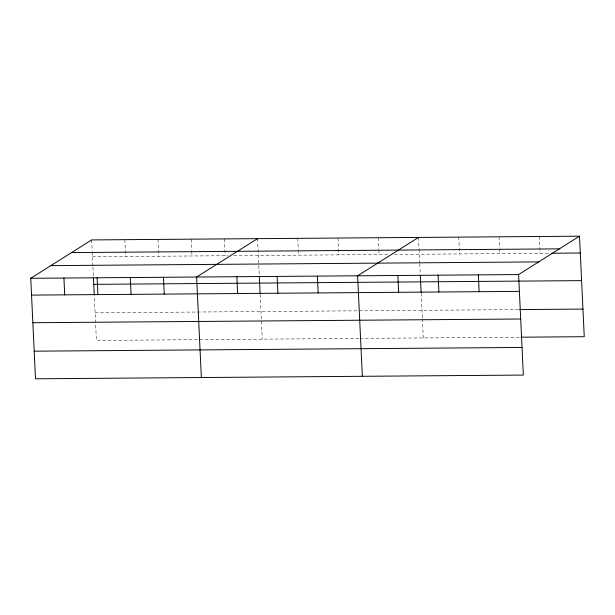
<?xml version="1.0" encoding="UTF-8"?>
<svg xmlns="http://www.w3.org/2000/svg" width="615" height="615" viewBox="0 0 615 615"><rect width="100%" height="100%" fill="white"/><g stroke="black" fill="none" stroke-linecap="round" stroke-linejoin="round"><path stroke-width="0.46" stroke-dasharray="3.08 2.31" d="M92.458 256.739L227.996 255.702M233.677 255.656L388.649 254.479M394.399 254.433L549.641 253.249M95.102 312.812L196.516 312.036M197.461 312.028L518.745 309.576M359.052 338.427L96.401 340.433L94.295 295.738M360.013 338.419L520.044 337.197M539.263 236.506L540.055 253.319M499.019 236.813L499.541 248.022M499.588 248.96L499.81 253.626M458.767 237.121L459.559 253.934M418.523 237.428L419.046 248.637M419.092 249.575L419.714 262.813M419.761 263.766L420.253 274.244M421.152 293.24L422.321 317.932M422.359 318.885L423.258 337.935M378.271 237.736L378.802 248.944M378.848 249.882L379.063 254.549M338.027 238.043L338.819 254.856M297.775 238.351L298.306 249.559M298.352 250.489L298.567 255.164M257.531 238.658L259.269 275.474M260.16 294.47L262.267 339.165M224.36 238.912L225.151 255.725M191.18 239.166L191.711 250.374M191.757 251.304L191.972 255.978M158.009 239.419L158.801 256.232M124.837 239.673L125.629 256.486M91.666 239.927L92.189 251.135M92.235 252.065L92.903 266.264M92.95 267.21L93.395 276.735"/><path stroke-width="0.92" d="M579.507 236.198L518.599 274.567L523.334 375.073L35.493 378.802L30.75 278.295L91.666 239.927L579.507 236.198L584.25 336.705L521.005 337.189M257.531 238.658L196.615 277.027L201.359 377.533M418.523 237.428L357.607 275.797L362.35 376.303M71.563 252.588L559.412 248.86M551.555 253.234L580.306 253.011M50.853 265.634L538.702 261.905M30.75 278.295L518.599 274.567M93.757 284.353L581.606 280.632M31.542 295.108L519.391 291.387M519.698 309.568L582.951 309.084M32.849 322.729L520.697 319M34.186 351.18L522.035 347.46M478.347 274.874L479.147 291.695M438.103 275.182L438.895 291.994M420.299 275.197L421.106 292.294M397.859 275.489L398.651 292.302M317.363 276.104L318.155 292.917M277.111 276.412L277.903 293.224M259.315 276.419L260.114 293.524M236.867 276.719L237.659 293.532M163.444 277.28L164.236 294.093M130.272 277.534L131.064 294.347M97.101 277.788L97.893 294.6M93.442 277.688L94.249 294.793M63.922 278.042L64.713 294.854"/></g></svg>
